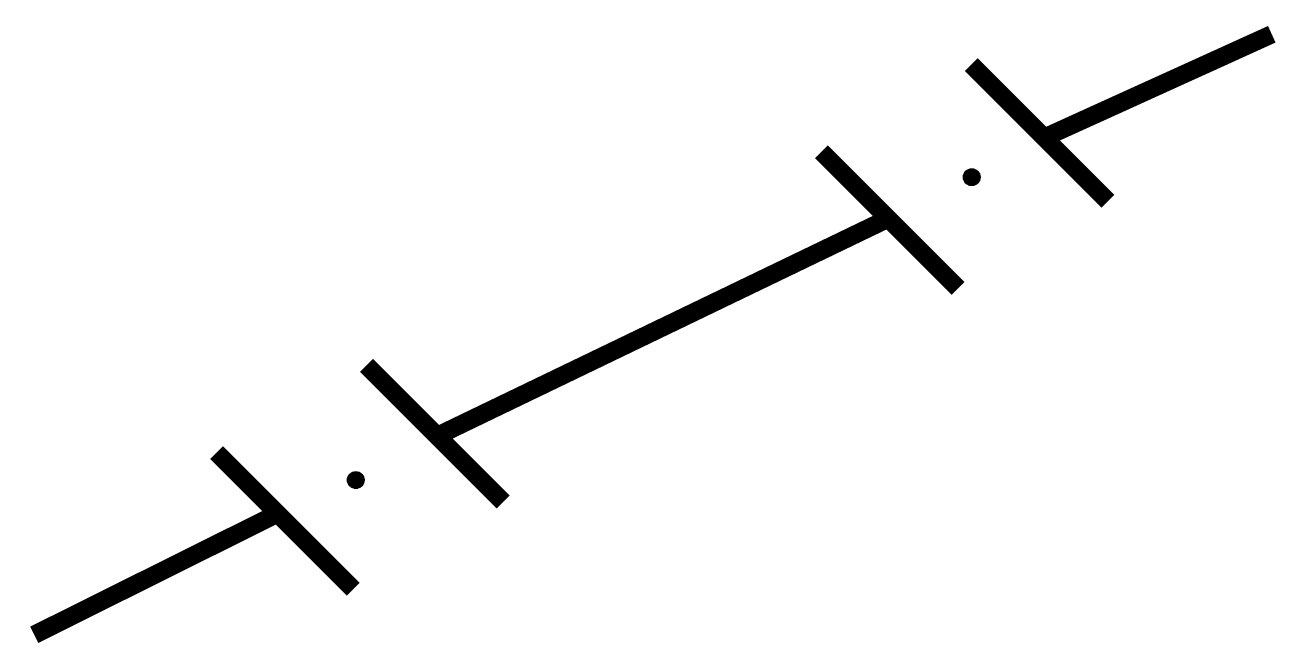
# Model space of a CAD drawing. Extents: x 0.9 to 14.7, y 0.4 to 7.2.
import ezdxf

# ---------------------------------------------------------------- set-up
doc = ezdxf.new("R2010")
doc.units = 0
doc.header["$MEASUREMENT"] = 0
doc.layers.get('0').update_dxf_attribs({"linetype": 'CONTINUOUS'})

msp = doc.modelspace()

# ---------------------------------------------------------------- hatches: boundary and pattern name
h = msp.add_hatch()
h.set_pattern_fill('SFS', color=256, scale=0.05, style=0, pattern_type=2)
h.set_pattern_definition([(0, (6.7563223, 3.3247996), (0, 0.005), [])])
h.paths.add_polyline_path([(11.193, 5.523, 1), (11.376, 5.523, 1)])
h = msp.add_hatch()
h.set_pattern_fill('SFS', color=256, scale=0.05, style=0, pattern_type=2)
h.set_pattern_definition([(0, (0, 0), (0, 0.005), [])])
h.paths.add_polyline_path([(4.437, 2.199, 1), (4.62, 2.199, 1)])

# ---------------------------------------------------------------- linework, layer by layer
at = {"const_width": 0.2}
for points in [[(12.042, 5.939), (14.577, 7.091)], [(11.28, 6.758), (12.78, 5.258)], [(9.636, 5.801), (11.136, 4.301)], [(5.43, 2.687), (10.377, 5.072)], [(4.645, 3.457), (6.145, 1.957)], [(3, 2.5), (4.5, 1)], [(1, 0.5), (3.703, 1.847)]]:
    msp.add_lwpolyline(points, dxfattribs=at)
for centre in [(11.285, 5.523), (4.528, 2.199)]:
    msp.add_circle(centre, 0.0913)

doc.saveas('drawing.dxf')
